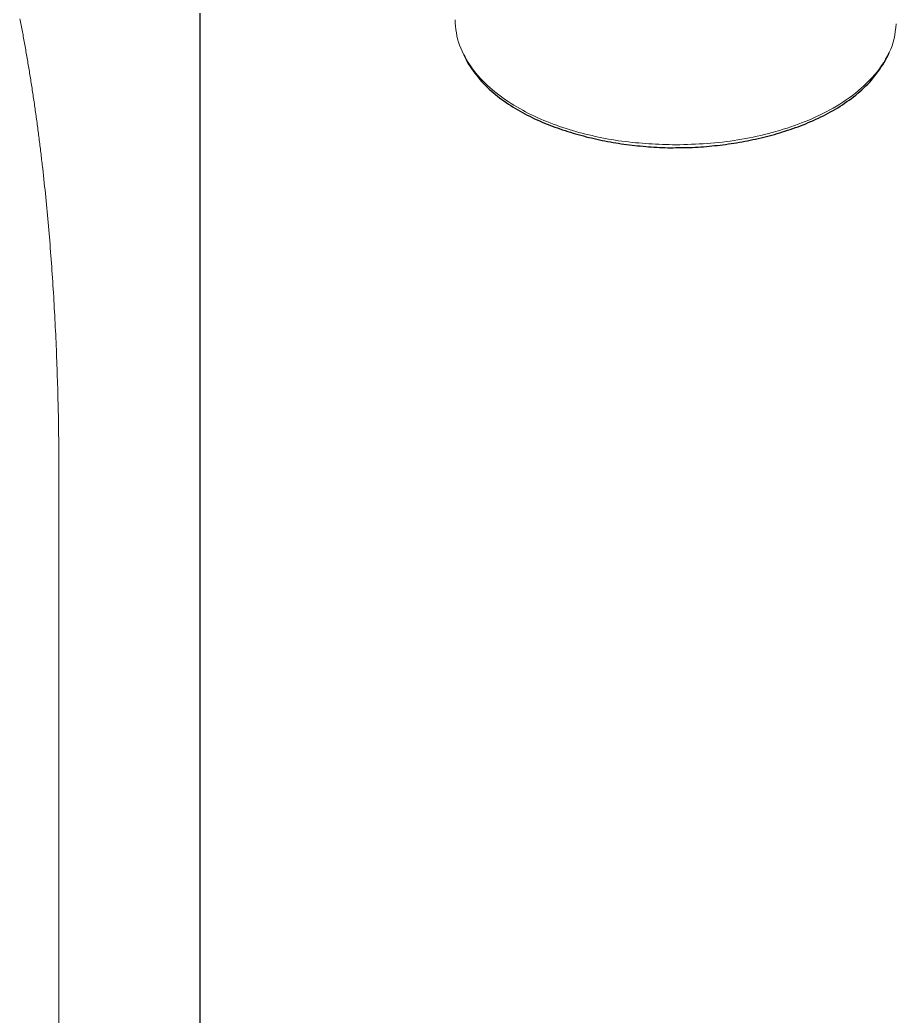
# Model space of a CAD drawing. Header units: inches. Extents: x 3 to 218426, y 2 to 56473.
# Drawn here: x 35595.9 to 35645.5, y 21153 to 21209.4 of the extents above; entities that cross this region are included whole.
import ezdxf

# ---------------------------------------------------------------- set-up
doc = ezdxf.new("R2010")
doc.units = ezdxf.units.IN
doc.header["$MEASUREMENT"] = 0
for name, color, linetype, lineweight in [('BODY2', 7, 'Continuous', 15), ('FITTING', 7, 'Continuous', 13), ('FITTING2', 7, 'Continuous', 30)]:
    doc.layers.add(name, color=color, linetype=linetype, lineweight=lineweight)

# ---------------------------------------------------------------- blocks, each defined once
blk = doc.blocks.new('A$Cbe85e2cb')
at = {"layer": 'BODY2'}
for points in [[(0.164465, 0.069392), (0.345535, 0.069392)], [(0.369974, 0.067188), (0.369883, 0.067206), (0.369791, 0.067224), (0.3697, 0.067241), (0.369608, 0.067259), (0.369516, 0.067277), (0.369424, 0.067294), (0.369332, 0.067311), (0.36924, 0.067329), (0.369147, 0.067346), (0.369055, 0.067363), (0.368962, 0.06738), (0.368869, 0.067398), (0.368776, 0.067414), (0.368684, 0.067431), (0.36859, 0.067448), (0.368497, 0.067465), (0.368404, 0.067482), (0.36831, 0.067498), (0.368217, 0.067515), (0.368123, 0.067531), (0.368029, 0.067548), (0.367935, 0.067564), (0.367841, 0.06758), (0.367747, 0.067596), (0.367653, 0.067613), (0.367558, 0.067629), (0.367464, 0.067645), (0.367369, 0.06766), (0.367274, 0.067676), (0.36718, 0.067692), (0.367085, 0.067708), (0.36699, 0.067723), (0.366894, 0.067739), (0.366799, 0.067754), (0.366704, 0.067769), (0.366608, 0.067785), (0.366512, 0.0678), (0.366417, 0.067815), (0.366321, 0.06783), (0.366225, 0.067845), (0.366129, 0.06786), (0.366033, 0.067875), (0.365936, 0.06789), (0.36584, 0.067904), (0.365743, 0.067919), (0.365647, 0.067934), (0.36555, 0.067948), (0.365453, 0.067962), (0.365356, 0.067977), (0.365259, 0.067991), (0.365162, 0.068005), (0.365065, 0.068019), (0.364967, 0.068033), (0.36487, 0.068047), (0.364772, 0.068061), (0.364674, 0.068075), (0.364577, 0.068089), (0.364479, 0.068102), (0.364381, 0.068116), (0.364283, 0.06813), (0.364184, 0.068143), (0.364086, 0.068156), (0.363988, 0.06817), (0.363889, 0.068183), (0.363791, 0.068196), (0.363692, 0.068209), (0.363593, 0.068222), (0.363494, 0.068235), (0.363395, 0.068248), (0.363296, 0.068261), (0.363197, 0.068273), (0.363098, 0.068286), (0.362998, 0.068298), (0.362899, 0.068311), (0.362799, 0.068323), (0.3627, 0.068336), (0.3626, 0.068348), (0.3625, 0.06836), (0.3624, 0.068372), (0.3623, 0.068384), (0.3622, 0.068396), (0.3621, 0.068408), (0.361999, 0.06842), (0.361899, 0.068432), (0.361798, 0.068443), (0.361698, 0.068455), (0.361496, 0.068478), (0.361294, 0.068501), (0.361092, 0.068523), (0.360889, 0.068545), (0.360686, 0.068567), (0.360483, 0.068588), (0.36028, 0.06861), (0.360076, 0.068631), (0.359871, 0.068651), (0.359667, 0.068672), (0.359461, 0.068692), (0.359256, 0.068711), (0.35905, 0.068731), (0.358844, 0.06875), (0.358638, 0.068769), (0.358431, 0.068788), (0.358224, 0.068806), (0.358017, 0.068824), (0.35781, 0.068842), (0.357602, 0.068859), (0.357393, 0.068877), (0.357185, 0.068893), (0.356976, 0.06891), (0.356767, 0.068926), (0.356557, 0.068942), (0.356348, 0.068958), (0.356138, 0.068974), (0.355927, 0.068989), (0.355717, 0.069004), (0.355506, 0.069018), (0.355295, 0.069033), (0.355083, 0.069047), (0.354871, 0.06906), (0.354659, 0.069074), (0.354447, 0.069087), (0.354235, 0.0691), (0.354022, 0.069113), (0.353809, 0.069125), (0.353595, 0.069137), (0.353382, 0.069149), (0.353168, 0.06916), (0.352954, 0.069172), (0.35274, 0.069183), (0.352525, 0.069193), (0.35231, 0.069204), (0.352095, 0.069214), (0.35188, 0.069224), (0.351664, 0.069233), (0.351448, 0.069243), (0.351232, 0.069252), (0.351016, 0.06926), (0.350799, 0.069269), (0.350582, 0.069277), (0.350365, 0.069285), (0.350148, 0.069293), (0.349931, 0.0693), (0.349713, 0.069307), (0.349495, 0.069314), (0.349277, 0.069321), (0.349059, 0.069327), (0.34884, 0.069333), (0.348621, 0.069339), (0.348402, 0.069344), (0.348183, 0.06935), (0.347963, 0.069355), (0.347744, 0.069359), (0.347524, 0.069364), (0.347304, 0.069368), (0.347083, 0.069372), (0.346863, 0.069376), (0.346642, 0.069379), (0.346421, 0.069382), (0.3462, 0.069385), (0.345978, 0.069388), (0.345757, 0.06939), (0.345535, 0.069392)]]:
    blk.add_lwpolyline(points, dxfattribs=at)
at = {"layer": 'FITTING'}
for points in [[(0.36283, 0.104338), (0.362838, 0.104558), (0.362846, 0.104779), (0.362855, 0.105), (0.362864, 0.10522), (0.362874, 0.105441), (0.362886, 0.105661), (0.362898, 0.105881), (0.362913, 0.106101), (0.362929, 0.106321), (0.362947, 0.10654), (0.362967, 0.106759), (0.36299, 0.106978), (0.363015, 0.107197), (0.363044, 0.107415), (0.363075, 0.107633), (0.363109, 0.107851), (0.363146, 0.108068), (0.363185, 0.108285), (0.363227, 0.108501), (0.363272, 0.108717), (0.363318, 0.108932), (0.363367, 0.109147), (0.363418, 0.109361), (0.363472, 0.109574), (0.363528, 0.109787), (0.363587, 0.109999), (0.363648, 0.11021), (0.363712, 0.11042), (0.363779, 0.110629), (0.363848, 0.110838), (0.363921, 0.111045), (0.363996, 0.111252), (0.364074, 0.111457), (0.364155, 0.111661), (0.364239, 0.111863), (0.364326, 0.112064), (0.364417, 0.112264), (0.36451, 0.112462), (0.364607, 0.112659), (0.364707, 0.112854), (0.36481, 0.113046), (0.364916, 0.113237), (0.365027, 0.113426), (0.36514, 0.113612), (0.365258, 0.113796), (0.365379, 0.113977), (0.365504, 0.114155), (0.365633, 0.11433), (0.365766, 0.114502), (0.365902, 0.114671), (0.366043, 0.114836), (0.366188, 0.114997), (0.366337, 0.115153), (0.366491, 0.115305), (0.366648, 0.115453), (0.36681, 0.115595), (0.366975, 0.115732), (0.367145, 0.115862), (0.367319, 0.115986), (0.367498, 0.116103), (0.36768, 0.116213), (0.367866, 0.116316), (0.368056, 0.116411), (0.368249, 0.116499), (0.368445, 0.116576), (0.368644, 0.116639), (0.368847, 0.116689), (0.369052, 0.116727), (0.369259, 0.116758), (0.369467, 0.116783), (0.369676, 0.116805)], [(0.36283, 0.104338), (0.362838, 0.104558), (0.362846, 0.104779), (0.362855, 0.105), (0.362864, 0.10522), (0.362874, 0.105441), (0.362886, 0.105661), (0.362898, 0.105881), (0.362913, 0.106101), (0.362929, 0.106321), (0.362947, 0.10654), (0.362967, 0.106759), (0.36299, 0.106978), (0.363015, 0.107197), (0.363044, 0.107415), (0.363075, 0.107633), (0.363109, 0.107851), (0.363146, 0.108068), (0.363185, 0.108285), (0.363227, 0.108501), (0.363272, 0.108717), (0.363318, 0.108932), (0.363367, 0.109147), (0.363418, 0.109361), (0.363472, 0.109574), (0.363528, 0.109787), (0.363587, 0.109999), (0.363648, 0.11021), (0.363712, 0.11042), (0.363779, 0.110629), (0.363848, 0.110838), (0.363921, 0.111045), (0.363996, 0.111252), (0.364074, 0.111457), (0.364155, 0.111661), (0.364239, 0.111863), (0.364326, 0.112064), (0.364417, 0.112264), (0.36451, 0.112462), (0.364607, 0.112659), (0.364707, 0.112854), (0.36481, 0.113046), (0.364916, 0.113237), (0.365027, 0.113426), (0.36514, 0.113612), (0.365258, 0.113796), (0.365379, 0.113977), (0.365504, 0.114155), (0.365633, 0.11433), (0.365766, 0.114502), (0.365902, 0.114671), (0.366043, 0.114836), (0.366188, 0.114997), (0.366337, 0.115153), (0.366491, 0.115305), (0.366648, 0.115453), (0.36681, 0.115595), (0.366975, 0.115732), (0.367145, 0.115862), (0.367319, 0.115986), (0.367498, 0.116103), (0.36768, 0.116213), (0.367866, 0.116316), (0.368056, 0.116411), (0.368249, 0.116499), (0.368445, 0.116576), (0.368644, 0.116639), (0.368847, 0.116689), (0.369052, 0.116727), (0.369259, 0.116758), (0.369467, 0.116783), (0.369676, 0.116805)], [(0.362682, 0.104337), (0.362677, 0.104494), (0.362675, 0.104651), (0.362674, 0.104808), (0.362676, 0.104965), (0.362681, 0.105122), (0.362687, 0.105278), (0.362695, 0.105435), (0.362705, 0.105592), (0.362716, 0.105749), (0.362729, 0.105905), (0.362742, 0.106062), (0.362756, 0.106218), (0.362771, 0.106374), (0.362787, 0.106531), (0.362803, 0.106687), (0.362821, 0.106842), (0.36284, 0.106998), (0.36286, 0.107154), (0.362881, 0.107309), (0.362903, 0.107464), (0.362926, 0.107619), (0.362951, 0.107774), (0.362977, 0.107929), (0.363005, 0.108083), (0.363033, 0.108237), (0.363063, 0.108391), (0.363094, 0.108545), (0.363127, 0.108698), (0.36316, 0.108851), (0.363195, 0.109004), (0.363231, 0.109157), (0.363268, 0.109309), (0.363306, 0.109461), (0.363345, 0.109612), (0.363386, 0.109764), (0.363428, 0.109915), (0.363471, 0.110065), (0.363515, 0.110215), (0.363561, 0.110365), (0.363607, 0.110514), (0.363655, 0.110663), (0.363705, 0.110812), (0.363755, 0.11096), (0.363807, 0.111107), (0.363861, 0.111254), (0.363916, 0.1114), (0.363972, 0.111546), (0.36403, 0.111691), (0.36409, 0.111835), (0.364151, 0.111979), (0.364214, 0.112122), (0.364278, 0.112264), (0.364345, 0.112406), (0.364412, 0.112546), (0.364482, 0.112686), (0.364553, 0.112824), (0.364626, 0.112962), (0.364701, 0.113099), (0.364778, 0.113234), (0.364857, 0.113368), (0.364937, 0.113502), (0.36502, 0.113633), (0.365104, 0.113764), (0.365191, 0.113893), (0.365279, 0.114021), (0.365369, 0.114147), (0.365462, 0.114272), (0.365556, 0.114396), (0.365652, 0.114517), (0.36575, 0.114637), (0.365851, 0.114755), (0.365953, 0.114871), (0.366058, 0.114985), (0.366166, 0.115096), (0.366276, 0.115205), (0.366389, 0.115311), (0.366504, 0.115414), (0.366621, 0.115513), (0.366741, 0.11561), (0.366864, 0.115703), (0.366988, 0.115793), (0.367114, 0.115881), (0.367242, 0.115968), (0.367371, 0.116052), (0.367502, 0.116134), (0.367635, 0.116212), (0.367771, 0.116284), (0.36791, 0.116349), (0.368052, 0.116405)], [(0.367947, 0.09233), (0.367808, 0.09239), (0.36767, 0.092454), (0.367536, 0.092524), (0.367404, 0.0926), (0.367275, 0.092681), (0.367148, 0.092766), (0.367023, 0.092854), (0.366899, 0.092945), (0.366778, 0.093037), (0.366658, 0.093133), (0.366541, 0.093231), (0.366426, 0.093331), (0.366314, 0.093435), (0.366204, 0.093542), (0.366097, 0.093652), (0.365991, 0.093763), (0.365889, 0.093878), (0.365788, 0.093994), (0.36569, 0.094112), (0.365593, 0.094232), (0.365499, 0.094353), (0.365407, 0.094476), (0.365317, 0.094601), (0.365228, 0.094727), (0.365142, 0.094854), (0.365058, 0.094983), (0.364975, 0.095113), (0.364894, 0.095245), (0.364815, 0.095378), (0.364738, 0.095511), (0.364663, 0.095646), (0.36459, 0.095782), (0.364518, 0.095919), (0.364448, 0.096057), (0.36438, 0.096196), (0.364314, 0.096335), (0.364249, 0.096476), (0.364186, 0.096617), (0.364124, 0.096759), (0.364064, 0.096902), (0.364006, 0.097045), (0.363949, 0.097189), (0.363894, 0.097334), (0.36384, 0.097479), (0.363787, 0.097625), (0.363736, 0.097772), (0.363686, 0.097918), (0.363638, 0.098066), (0.363591, 0.098213), (0.363545, 0.098362), (0.3635, 0.09851), (0.363457, 0.098659), (0.363415, 0.098809), (0.363374, 0.098958), (0.363334, 0.099108), (0.363295, 0.099259), (0.363257, 0.099409), (0.363221, 0.09956), (0.363186, 0.099712), (0.363152, 0.099863), (0.363119, 0.100015), (0.363087, 0.100167), (0.363056, 0.100319), (0.363027, 0.100472), (0.362999, 0.100625), (0.362972, 0.100778), (0.362946, 0.100931), (0.362922, 0.101085), (0.362898, 0.101238), (0.362877, 0.101392), (0.362856, 0.101546), (0.362837, 0.101701), (0.362818, 0.101855), (0.362801, 0.102009), (0.362785, 0.102164), (0.36277, 0.102319), (0.362755, 0.102474), (0.362742, 0.102629), (0.362729, 0.102784), (0.362717, 0.102939), (0.362706, 0.103095), (0.362696, 0.10325), (0.362687, 0.103405), (0.36268, 0.103561), (0.362675, 0.103716), (0.362672, 0.103872), (0.362671, 0.104028), (0.362673, 0.104183), (0.362678, 0.104339)], [(0.369906, 0.091841), (0.369725, 0.091836), (0.369544, 0.091852), (0.369364, 0.091875), (0.369184, 0.091903), (0.369006, 0.091937), (0.368829, 0.091978), (0.368654, 0.092028), (0.368481, 0.092086), (0.368309, 0.092152), (0.368141, 0.092225), (0.367974, 0.092304), (0.367811, 0.092389), (0.36765, 0.09248), (0.367492, 0.092576), (0.367337, 0.092678), (0.367185, 0.092785), (0.367036, 0.092897), (0.36689, 0.093013), (0.366748, 0.093134), (0.366608, 0.093259), (0.366472, 0.093388), (0.366339, 0.09352), (0.36621, 0.093656), (0.366083, 0.093795), (0.365959, 0.093937), (0.365839, 0.094082), (0.365721, 0.09423), (0.365607, 0.09438), (0.365495, 0.094533), (0.365386, 0.094688), (0.365281, 0.094845), (0.365178, 0.095004), (0.365078, 0.095165), (0.36498, 0.095328), (0.364886, 0.095492), (0.364794, 0.095659), (0.364704, 0.095826), (0.364617, 0.095995), (0.364533, 0.096166), (0.364451, 0.096338), (0.364371, 0.096511), (0.364294, 0.096685), (0.364219, 0.09686), (0.364147, 0.097036), (0.364076, 0.097214), (0.364008, 0.097392), (0.363942, 0.097571), (0.363878, 0.097751), (0.363817, 0.097931), (0.363757, 0.098113), (0.3637, 0.098295), (0.363645, 0.098478), (0.363591, 0.098661), (0.36354, 0.098845), (0.363491, 0.09903), (0.363443, 0.099215), (0.363397, 0.099401), (0.363354, 0.099587), (0.363311, 0.099774), (0.363271, 0.099961), (0.363232, 0.100148), (0.363196, 0.100336), (0.363161, 0.100524), (0.363128, 0.100713), (0.363097, 0.100902), (0.363068, 0.101091), (0.363041, 0.101281), (0.363017, 0.10147), (0.362995, 0.10166), (0.362974, 0.101851), (0.362956, 0.102041), (0.362939, 0.102232), (0.362924, 0.102423), (0.362911, 0.102614), (0.362899, 0.102805), (0.362887, 0.102996), (0.362877, 0.103188), (0.362868, 0.103379), (0.36286, 0.103571), (0.362852, 0.103762), (0.362844, 0.103954), (0.362837, 0.104146), (0.36283, 0.104338)], [(0.369906, 0.091841), (0.369725, 0.091836), (0.369544, 0.091852), (0.369364, 0.091875), (0.369184, 0.091903), (0.369006, 0.091937), (0.368829, 0.091978), (0.368654, 0.092028), (0.368481, 0.092086), (0.368309, 0.092152), (0.368141, 0.092225), (0.367974, 0.092304), (0.367811, 0.092389), (0.36765, 0.09248), (0.367492, 0.092576), (0.367337, 0.092678), (0.367185, 0.092785), (0.367036, 0.092897), (0.36689, 0.093013), (0.366748, 0.093134), (0.366608, 0.093259), (0.366472, 0.093388), (0.366339, 0.09352), (0.36621, 0.093656), (0.366083, 0.093795), (0.365959, 0.093937), (0.365839, 0.094082), (0.365721, 0.09423), (0.365607, 0.09438), (0.365495, 0.094533), (0.365386, 0.094688), (0.365281, 0.094845), (0.365178, 0.095004), (0.365078, 0.095165), (0.36498, 0.095328), (0.364886, 0.095492), (0.364794, 0.095659), (0.364704, 0.095826), (0.364617, 0.095995), (0.364533, 0.096166), (0.364451, 0.096338), (0.364371, 0.096511), (0.364294, 0.096685), (0.364219, 0.09686), (0.364147, 0.097036), (0.364076, 0.097214), (0.364008, 0.097392), (0.363942, 0.097571), (0.363878, 0.097751), (0.363817, 0.097931), (0.363757, 0.098113), (0.3637, 0.098295), (0.363645, 0.098478), (0.363591, 0.098661), (0.36354, 0.098845), (0.363491, 0.09903), (0.363443, 0.099215), (0.363397, 0.099401), (0.363354, 0.099587), (0.363311, 0.099774), (0.363271, 0.099961), (0.363232, 0.100148), (0.363196, 0.100336), (0.363161, 0.100524), (0.363128, 0.100713), (0.363097, 0.100902), (0.363068, 0.101091), (0.363041, 0.101281), (0.363017, 0.10147), (0.362995, 0.10166), (0.362974, 0.101851), (0.362956, 0.102041), (0.362939, 0.102232), (0.362924, 0.102423), (0.362911, 0.102614), (0.362899, 0.102805), (0.362887, 0.102996), (0.362877, 0.103188), (0.362868, 0.103379), (0.36286, 0.103571), (0.362852, 0.103762), (0.362844, 0.103954), (0.362837, 0.104146), (0.36283, 0.104338)]]:
    blk.add_lwpolyline(points, dxfattribs=at)
at = {"layer": 'FITTING2'}
for points in [[(0.362682, 0.104337), (0.362677, 0.104494), (0.362675, 0.104651), (0.362674, 0.104808), (0.362676, 0.104965), (0.362681, 0.105122), (0.362687, 0.105278), (0.362695, 0.105435), (0.362705, 0.105592), (0.362716, 0.105749), (0.362729, 0.105905), (0.362742, 0.106062), (0.362756, 0.106218), (0.362771, 0.106374), (0.362787, 0.106531), (0.362803, 0.106687), (0.362821, 0.106842), (0.36284, 0.106998), (0.36286, 0.107154), (0.362881, 0.107309), (0.362903, 0.107464), (0.362926, 0.107619), (0.362951, 0.107774), (0.362977, 0.107929), (0.363005, 0.108083), (0.363033, 0.108237), (0.363063, 0.108391), (0.363094, 0.108545), (0.363127, 0.108698), (0.36316, 0.108851), (0.363195, 0.109004), (0.363231, 0.109157), (0.363268, 0.109309), (0.363306, 0.109461), (0.363345, 0.109612), (0.363386, 0.109764), (0.363428, 0.109915), (0.363471, 0.110065), (0.363515, 0.110215), (0.363561, 0.110365), (0.363607, 0.110514), (0.363655, 0.110663), (0.363705, 0.110812), (0.363755, 0.11096), (0.363807, 0.111107), (0.363861, 0.111254), (0.363916, 0.1114), (0.363972, 0.111546), (0.36403, 0.111691), (0.36409, 0.111835), (0.364151, 0.111979), (0.364214, 0.112122), (0.364278, 0.112264), (0.364345, 0.112406), (0.364412, 0.112546), (0.364482, 0.112686), (0.364553, 0.112824), (0.364626, 0.112962), (0.364701, 0.113099), (0.364778, 0.113234), (0.364857, 0.113368), (0.364937, 0.113502), (0.36502, 0.113633), (0.365104, 0.113764), (0.365191, 0.113893), (0.365279, 0.114021), (0.365369, 0.114147), (0.365462, 0.114272), (0.365556, 0.114396), (0.365652, 0.114517), (0.36575, 0.114637), (0.365851, 0.114755), (0.365953, 0.114871), (0.366058, 0.114985), (0.366166, 0.115096), (0.366276, 0.115205), (0.366389, 0.115311), (0.366504, 0.115414), (0.366621, 0.115513), (0.366741, 0.11561), (0.366864, 0.115703), (0.366988, 0.115793), (0.367114, 0.115881), (0.367242, 0.115968), (0.367371, 0.116052), (0.367502, 0.116134), (0.367635, 0.116212), (0.367771, 0.116284), (0.36791, 0.116349), (0.368052, 0.116405)], [(0.367947, 0.09233), (0.367808, 0.09239), (0.36767, 0.092454), (0.367536, 0.092524), (0.367404, 0.0926), (0.367275, 0.092681), (0.367148, 0.092766), (0.367023, 0.092854), (0.366899, 0.092945), (0.366778, 0.093037), (0.366658, 0.093133), (0.366541, 0.093231), (0.366426, 0.093331), (0.366314, 0.093435), (0.366204, 0.093542), (0.366097, 0.093652), (0.365991, 0.093763), (0.365889, 0.093878), (0.365788, 0.093994), (0.36569, 0.094112), (0.365593, 0.094232), (0.365499, 0.094353), (0.365407, 0.094476), (0.365317, 0.094601), (0.365228, 0.094727), (0.365142, 0.094854), (0.365058, 0.094983), (0.364975, 0.095113), (0.364894, 0.095245), (0.364815, 0.095378), (0.364738, 0.095511), (0.364663, 0.095646), (0.36459, 0.095782), (0.364518, 0.095919), (0.364448, 0.096057), (0.36438, 0.096196), (0.364314, 0.096335), (0.364249, 0.096476), (0.364186, 0.096617), (0.364124, 0.096759), (0.364064, 0.096902), (0.364006, 0.097045), (0.363949, 0.097189), (0.363894, 0.097334), (0.36384, 0.097479), (0.363787, 0.097625), (0.363736, 0.097772), (0.363686, 0.097918), (0.363638, 0.098066), (0.363591, 0.098213), (0.363545, 0.098362), (0.3635, 0.09851), (0.363457, 0.098659), (0.363415, 0.098809), (0.363374, 0.098958), (0.363334, 0.099108), (0.363295, 0.099259), (0.363257, 0.099409), (0.363221, 0.09956), (0.363186, 0.099712), (0.363152, 0.099863), (0.363119, 0.100015), (0.363087, 0.100167), (0.363056, 0.100319), (0.363027, 0.100472), (0.362999, 0.100625), (0.362972, 0.100778), (0.362946, 0.100931), (0.362922, 0.101085), (0.362898, 0.101238), (0.362877, 0.101392), (0.362856, 0.101546), (0.362837, 0.101701), (0.362818, 0.101855), (0.362801, 0.102009), (0.362785, 0.102164), (0.36277, 0.102319), (0.362755, 0.102474), (0.362742, 0.102629), (0.362729, 0.102784), (0.362717, 0.102939), (0.362706, 0.103095), (0.362696, 0.10325), (0.362687, 0.103405), (0.36268, 0.103561), (0.362675, 0.103716), (0.362672, 0.103872), (0.362671, 0.104028), (0.362673, 0.104183), (0.362678, 0.104339)]]:
    blk.add_lwpolyline(points, dxfattribs=at)

msp = doc.modelspace()

# ---------------------------------------------------------------- linework, layer by layer
msp.add_lwpolyline([(35606.086, 21348.078), (35606.086, 20838.416)])

# ---------------------------------------------------------------- block references
at = {"xscale": -999.337880212066, "yscale": 999.337880212066, "zscale": 999.337880212066, "rotation": 270}
msp.add_blockref('A$Cbe85e2cb', (35528.764, 20839.743), dxfattribs=at)

doc.saveas('drawing.dxf')
